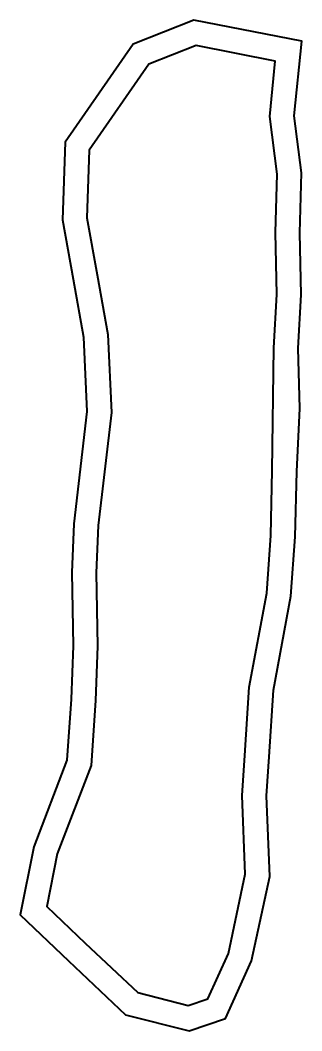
# Model space of a CAD drawing. Extents: x 550067 to 555612, y 63485 to 80416.
# Drawn here: x 551445.5 to 551491.7, y 78715.1 to 78880.8 of the extents above; entities that cross this region are included whole.
import ezdxf

# ---------------------------------------------------------------- set-up
doc = ezdxf.new("R2010")
doc.units = 0

msp = doc.modelspace()

# ---------------------------------------------------------------- linework, layer by layer
at = {"layer": 'GEOMETRY_LAYER_1', "color": 3}
for points in [[(551491.367, 78817.142, 52.374), (551491.112, 78827.072, 52.768), (551491.585, 78835.777, 52.602), (551491.392, 78845.982, 52.744), (551491.674, 78855.797, 52.601), (551490.461, 78865.129, 53.279), (551491.696, 78877.372, 52.653), (551473.99, 78880.836, 52.605), (551464.041, 78876.921, 52.929), (551452.9, 78860.824, 52.838), (551452.469, 78848.118, 52.862), (551454.2, 78838.353, 52.658), (551455.912, 78828.851, 52.784), (551456.479, 78816.642, 52.657), (551454.309, 78798.253, 52.583), (551453.994, 78790.27, 52.716), (551454.214, 78778.212, 52.303), (551453.896, 78769.459, 52.458), (551453.194, 78759.477, 52.578), (551447.753, 78745.257, 53.217), (551445.533, 78734.101, 54.233), (551453.454, 78726.566, 54.658), (551462.812, 78717.74, 55.032), (551473.219, 78715.096, 55.374), (551479.211, 78717.092, 55.26), (551483.475, 78726.544, 54.047), (551486.454, 78740.424, 53.06), (551485.936, 78753.607, 52.799), (551486.357, 78760.006, 52.214), (551487.048, 78770.935, 51.824), (551489.913, 78786.38, 51.856), (551490.609, 78796.134, 51.764), (551490.86, 78806.832, 52.034), (551491.367, 78817.142, 52.374)], [(551487.109, 78827.129, 52.768), (551487.583, 78835.847, 52.602), (551487.391, 78846.002, 52.744), (551487.667, 78855.595, 52.601), (551486.435, 78865.07, 53.279), (551487.351, 78874.146, 52.653), (551474.368, 78876.685, 52.605), (551466.638, 78873.645, 52.929), (551456.858, 78859.514, 52.838), (551456.481, 78848.403, 52.862), (551458.137, 78839.057, 52.658), (551459.896, 78829.301, 52.784), (551460.489, 78816.5, 52.657), (551458.3, 78797.939, 52.583), (551457.995, 78790.227, 52.716), (551458.216, 78778.175, 52.303), (551457.89, 78769.246, 52.458), (551457.142, 78758.603, 52.578), (551451.61, 78744.144, 53.217), (551449.886, 78735.481, 54.233), (551456.205, 78729.47, 54.658), (551464.802, 78721.361, 55.032), (551473.067, 78719.262, 55.374), (551476.286, 78720.334, 55.26), (551479.654, 78727.799, 54.047), (551482.438, 78740.771, 53.06), (551481.931, 78753.66, 52.799), (551482.365, 78760.264, 52.214), (551483.071, 78771.427, 51.824), (551485.939, 78786.889, 51.856), (551486.612, 78796.324, 51.764), (551486.863, 78806.977, 52.034), (551487.109, 78827.129, 52.768)]]:
    msp.add_polyline3d(points, dxfattribs=at)

# ---------------------------------------------------------------- texts
at = {"layer": 'GEOMETRY_LAYER_1', "color": 7}
msp.add_text('^J', height=5.2493, rotation=266.4, dxfattribs=at).set_placement((551462.127, 78799.514, 52.605))

doc.saveas('drawing.dxf')
